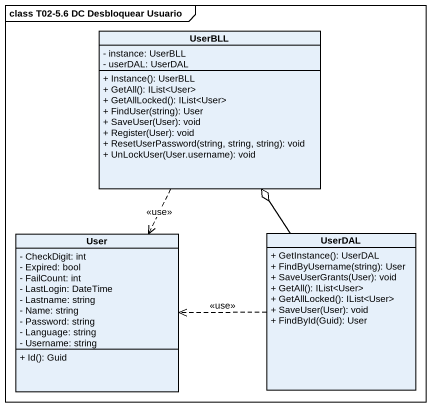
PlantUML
@startuml
mainframe class T02-5.6 DC Desbloquear Usuario
hide circle
hide empty members
skinparam classAttributeIconSize 0
class UserBLL {
  - instance: UserBLL
  - userDAL: UserDAL
  + Instance(): UserBLL
  + GetAll(): IList<User>
  + GetAllLocked(): IList<User>
  + FindUser(string): User
  + SaveUser(User): void
  + Register(User): void
  + ResetUserPassword(string, string, string): void
  + UnLockUser(User.username): void
}
class User {
  - CheckDigit: int
  - Expired: bool
  - FailCount: int
  - LastLogin: DateTime
  - Lastname: string
  - Name: string
  - Password: string
  - Language: string
  - Username: string
  + Id(): Guid
}
class UserDAL {
  + GetInstance(): UserDAL
  + FindByUsername(string): User
  + SaveUserGrants(User): void
  + GetAll(): IList<User>
  + GetAllLocked(): IList<User>
  + SaveUser(User): void
  + FindById(Guid): User
}
UserBLL ..> User : <<use>>
UserDAL -up-o UserBLL
UserDAL .left.> User : <<use>>
@enduml
